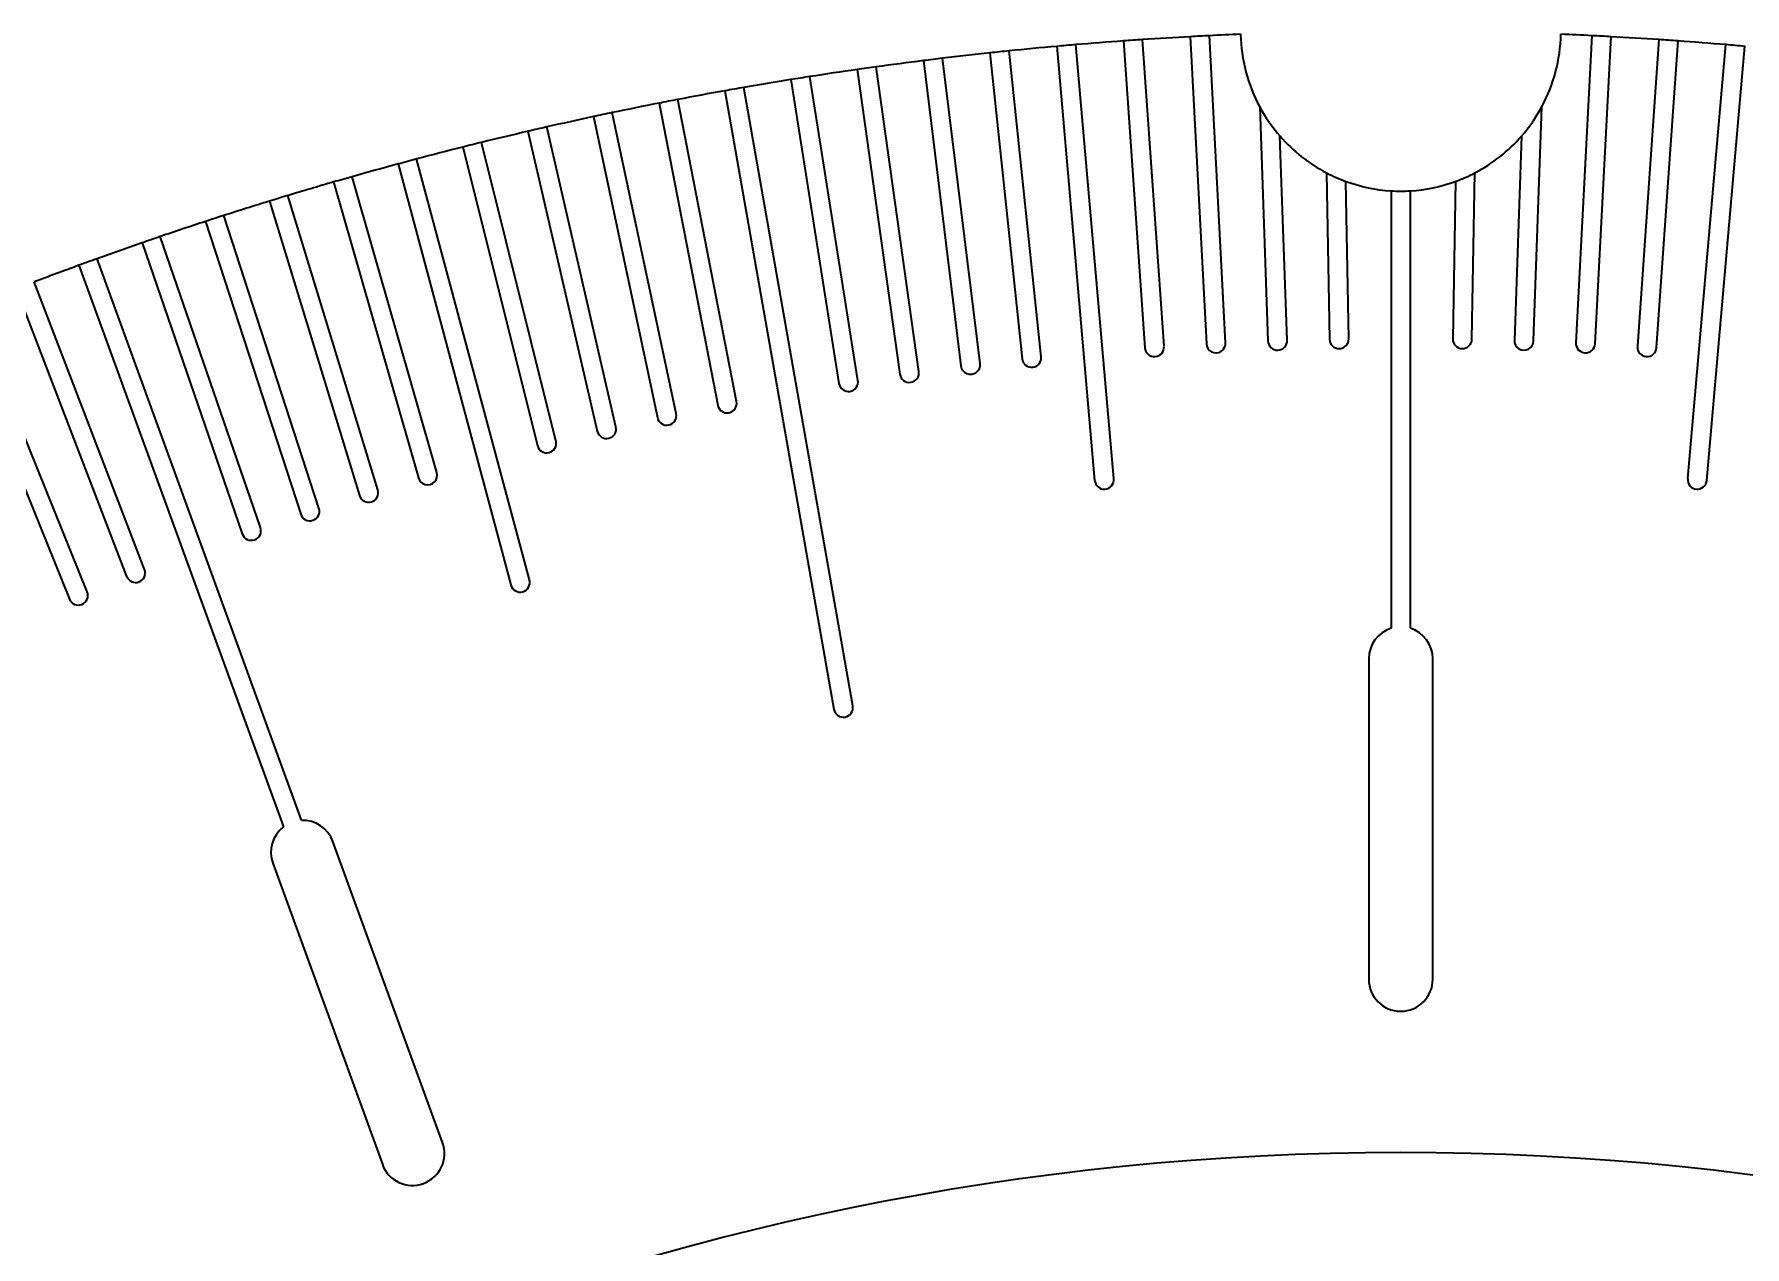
# Model space of a CAD drawing. Extents: x 0 to 297, y 0 to 210.
# Drawn here: x 201.57 to 228.27, y 139.52 to 158.45 of the extents above; entities that cross this region are included whole.
import ezdxf

# ---------------------------------------------------------------- set-up
doc = ezdxf.new("R2010")
doc.units = 0

msp = doc.modelspace()

# ---------------------------------------------------------------- linework, layer by layer
at = {"color": 7, "lineweight": 35, "ltscale": 0.120002}
for p, q in [((218.573, 158.344), (218.907, 153.556)), ((226.894, 153.556), (227.229, 158.344))]:
    msp.add_line(p, q, dxfattribs=at)
at = {"color": 7, "lineweight": 35, "ltscale": 0.120001}
for p, q in [((219.207, 153.577), (218.872, 158.365)), ((226.929, 158.365), (226.595, 153.577))]:
    msp.add_line(p, q, dxfattribs=at)
at = {"color": 7, "lineweight": 35, "ltscale": 0.119999}
for p, q in [((219.616, 158.411), (219.867, 153.617)), ((225.934, 153.617), (226.185, 158.411))]:
    msp.add_line(p, q, dxfattribs=at)
at = {"color": 7, "lineweight": 35, "ltscale": 0.119998}
for p, q in [((220.167, 153.633), (219.916, 158.426)), ((225.886, 158.426), (225.635, 153.633))]:
    msp.add_line(p, q, dxfattribs=at)
at = {"color": 7, "lineweight": 35, "ltscale": 0.120013}
msp.add_line((216.335, 153.308), (215.75, 158.073), dxfattribs=at)
at = {"color": 7, "lineweight": 35, "ltscale": 0.12001}
msp.add_line((216.49, 158.157), (216.992, 153.383), dxfattribs=at)
at = {"color": 7, "lineweight": 35, "ltscale": 0.120008}
msp.add_line((217.29, 153.414), (216.789, 158.188), dxfattribs=at)
at = {"color": 7, "lineweight": 35, "ltscale": 0.170005}
for p, q in [((217.531, 158.26), (218.123, 151.485)), ((227.678, 151.485), (228.271, 158.26))]:
    msp.add_line(p, q, dxfattribs=at)
at = {"color": 7, "lineweight": 35, "ltscale": 0.170004}
for p, q in [((218.422, 151.512), (217.829, 158.286)), ((227.972, 158.286), (227.379, 151.512))]:
    msp.add_line(p, q, dxfattribs=at)
at = {"color": 7, "lineweight": 35, "ltscale": 0.12002}
msp.add_line((214.416, 157.897), (215.084, 153.143), dxfattribs=at)
at = {"color": 7, "lineweight": 35, "ltscale": 0.120019}
msp.add_line((215.381, 153.185), (214.713, 157.939), dxfattribs=at)
at = {"color": 7, "lineweight": 35, "ltscale": 0.120015}
msp.add_line((215.452, 158.036), (216.037, 153.271), dxfattribs=at)
at = {"color": 7, "lineweight": 35, "ltscale": 0.245034}
msp.add_line((212.351, 157.566), (214.053, 147.913), dxfattribs=at)
at = {"color": 7, "lineweight": 35, "ltscale": 0.245032}
msp.add_line((214.349, 147.965), (212.647, 157.618), dxfattribs=at)
at = {"color": 7, "lineweight": 35, "ltscale": 0.120027}
msp.add_line((213.382, 157.741), (214.133, 152.999), dxfattribs=at)
at = {"color": 7, "lineweight": 35, "ltscale": 0.120025}
msp.add_line((214.429, 153.046), (213.678, 157.787), dxfattribs=at)
at = {"color": 7, "lineweight": 35, "ltscale": 0.120043}
msp.add_line((211.324, 157.373), (212.24, 152.66), dxfattribs=at)
at = {"color": 7, "lineweight": 35, "ltscale": 0.12004}
msp.add_line((212.534, 152.717), (211.618, 157.43), dxfattribs=at)
at = {"color": 7, "lineweight": 35, "ltscale": 0.091359}
for p, q in [((220.7, 157.314), (220.828, 153.662)), ((224.974, 153.662), (225.101, 157.314))]:
    msp.add_line(p, q, dxfattribs=at)
at = {"color": 7, "lineweight": 35, "ltscale": 0.120058}
msp.add_line((210.652, 152.322), (209.572, 157.001), dxfattribs=at)
at = {"color": 7, "lineweight": 35, "ltscale": 0.120051}
msp.add_line((210.3, 157.162), (211.298, 152.465), dxfattribs=at)
at = {"color": 7, "lineweight": 35, "ltscale": 0.120049}
msp.add_line((211.591, 152.528), (210.593, 157.225), dxfattribs=at)
at = {"color": 7, "lineweight": 35, "ltscale": 0.120068}
msp.add_line((209.716, 152.1), (208.554, 156.76), dxfattribs=at)
at = {"color": 7, "lineweight": 35, "ltscale": 0.120061}
msp.add_line((209.279, 156.934), (210.36, 152.255), dxfattribs=at)
at = {"color": 7, "lineweight": 35, "ltscale": 0.079682}
for p, q in [((221.128, 153.672), (221.016, 156.857)), ((224.785, 156.857), (224.674, 153.672))]:
    msp.add_line(p, q, dxfattribs=at)
at = {"color": 7, "lineweight": 35, "ltscale": 0.170079}
msp.add_line((209.302, 149.93), (207.541, 156.501), dxfattribs=at)
at = {"color": 7, "lineweight": 35, "ltscale": 0.120071}
msp.add_line((208.263, 156.688), (209.425, 152.027), dxfattribs=at)
at = {"color": 7, "lineweight": 35, "ltscale": 0.12009}
msp.add_line((207.857, 151.607), (206.533, 156.225), dxfattribs=at)
at = {"color": 7, "lineweight": 35, "ltscale": 0.170082}
msp.add_line((207.252, 156.424), (209.012, 149.852), dxfattribs=at)
at = {"color": 7, "lineweight": 35, "ltscale": 0.06488}
for p, q in [((221.744, 156.284), (221.789, 153.689)), ((224.012, 153.689), (224.058, 156.284))]:
    msp.add_line(p, q, dxfattribs=at)
at = {"color": 7, "lineweight": 35, "ltscale": 0.120103}
msp.add_line((206.934, 151.337), (205.53, 155.931), dxfattribs=at)
at = {"color": 7, "lineweight": 35, "ltscale": 0.120094}
msp.add_line((206.245, 156.142), (207.569, 151.525), dxfattribs=at)
at = {"color": 7, "lineweight": 35, "ltscale": 0.061418}
for p, q in [((222.089, 153.695), (222.046, 156.151)), ((223.755, 156.151), (223.712, 153.695))]:
    msp.add_line(p, q, dxfattribs=at)
at = {"color": 7, "lineweight": 35, "ltscale": 0.170688}
for p, q in [((222.751, 156.005), (222.751, 149.177)), ((223.051, 149.177), (223.051, 156.005))]:
    msp.add_line(p, q, dxfattribs=at)
at = {"color": 7, "lineweight": 35, "ltscale": 0.120106}
msp.add_line((205.243, 155.843), (206.648, 151.249), dxfattribs=at)
at = {"color": 7, "lineweight": 35, "ltscale": 0.120119}
msp.add_line((204.246, 155.527), (205.731, 150.957), dxfattribs=at)
at = {"color": 7, "lineweight": 35, "ltscale": 0.120116}
msp.add_line((206.016, 151.05), (204.532, 155.62), dxfattribs=at)
at = {"color": 7, "lineweight": 35, "ltscale": 0.120134}
msp.add_line((203.256, 155.193), (204.82, 150.65), dxfattribs=at)
at = {"color": 7, "lineweight": 35, "ltscale": 0.120129}
msp.add_line((205.104, 150.747), (203.539, 155.291), dxfattribs=at)
at = {"color": 7, "lineweight": 35, "ltscale": 0.23322}
msp.add_line((205.743, 146.179), (202.553, 154.945), dxfattribs=at)
at = {"color": 7, "lineweight": 35, "ltscale": 0.233224}
msp.add_line((202.271, 154.842), (205.461, 146.076), dxfattribs=at)
at = {"color": 7, "lineweight": 35, "ltscale": 0.120163}
msp.add_line((201.292, 154.474), (203.015, 149.987), dxfattribs=at)
at = {"color": 7, "lineweight": 35, "ltscale": 0.120159}
msp.add_line((203.295, 150.095), (201.572, 154.582), dxfattribs=at)
at = {"color": 7, "lineweight": 35, "ltscale": 0.120179}
msp.add_line((200.32, 154.089), (202.121, 149.632), dxfattribs=at)
at = {"color": 7, "lineweight": 35, "ltscale": 0.120175}
msp.add_line((202.399, 149.745), (200.598, 154.201), dxfattribs=at)
at = {"color": 7, "lineweight": 35, "ltscale": 0.125}
for p, q in [((222.401, 148.7), (222.401, 143.7)), ((223.401, 143.7), (223.401, 148.7)), ((207.945, 141.152), (206.235, 145.85)), ((205.296, 145.508), (207.006, 140.81))]:
    msp.add_line(p, q, dxfattribs=at)
at = {"color": 7, "lineweight": 35}
msp.add_circle((222.901, 98.5), 42.5, dxfattribs=at)
for centre, radius, start, end in [((222.901, 98.5), 60, 94.13658, 94.84844), ((222.901, 98.5), 60, 93.8501, 94.13658), ((222.901, 98.5), 60, 93.13824, 93.8501), ((222.901, 98.5), 60, 92.85176, 93.13824), ((222.901, 98.5), 60, 92.3875, 92.85176), ((222.901, 158.5), 2.5, 181.1937, 208.3381), ((222.901, 158.5), 2.5, 331.6619, 358.8063), ((222.901, 98.5), 60, 87.14823, 87.6125), ((222.901, 98.5), 60, 86.86176, 87.14823), ((222.901, 98.5), 60, 86.1499, 86.86176), ((222.901, 98.5), 60, 85.86342, 86.1499), ((222.901, 98.5), 60, 85.15157, 85.86342), ((222.901, 98.5), 60, 96.84512, 97.1316), ((222.901, 98.5), 60, 96.13326, 96.84512), ((222.901, 98.5), 60, 95.84678, 96.13326), ((222.901, 98.5), 60, 95.13492, 95.84678), ((222.901, 98.5), 60, 94.84844, 95.13492), ((222.901, 98.5), 60, 84.86508, 85.15157), ((222.901, 98.5), 60, 98.12995, 98.84182), ((222.901, 98.5), 60, 97.84347, 98.12995), ((222.901, 98.5), 60, 97.1316, 97.84347), ((222.901, 98.5), 60, 100.12666, 100.83854), ((222.901, 98.5), 60, 99.84018, 100.12666), ((222.901, 98.5), 60, 99.1283, 99.84018), ((222.901, 98.5), 60, 98.84182, 99.1283), ((222.901, 98.5), 60, 101.12502, 101.8369), ((222.901, 98.5), 60, 100.83854, 101.12502), ((222.901, 158.5), 2.5, 208.3381, 221.0868), ((222.901, 158.5), 2.5, 318.9132, 331.6619), ((222.901, 98.5), 60, 102.83528, 103.12176), ((222.901, 98.5), 60, 102.12338, 102.83528), ((222.901, 98.5), 60, 101.8369, 102.12338), ((222.901, 98.5), 60, 103.83366, 104.12013), ((222.901, 98.5), 60, 103.12176, 103.83366), ((222.901, 158.5), 2.5, 221.0868, 242.4347), ((222.901, 158.5), 2.5, 297.5653, 318.9132), ((222.901, 98.5), 60, 104.83205, 105.11852), ((222.901, 98.5), 60, 104.12013, 104.83205), ((222.901, 98.5), 60, 105.83044, 106.11692), ((222.901, 98.5), 60, 105.11852, 105.83044), ((222.901, 158.5), 2.5, 242.4347, 250.0128), ((222.901, 158.5), 2.5, 289.9872, 297.5653), ((222.901, 98.5), 60, 106.82884, 107.11532), ((222.901, 98.5), 60, 106.11692, 106.82884), ((222.901, 158.5), 2.5, 250.0128, 266.5602), ((222.901, 158.5), 2.5, 266.5602, 273.4398), ((222.901, 158.5), 2.5, 273.4398, 289.9872), ((222.901, 98.5), 60, 107.11532, 107.82725), ((222.901, 98.5), 60, 108.11373, 108.82567), ((222.901, 98.5), 60, 107.82725, 108.11373), ((222.901, 98.5), 60, 109.11215, 109.8241), ((222.901, 98.5), 60, 108.82567, 109.11215), ((222.901, 98.5), 60, 109.8241, 110.11058), ((222.901, 98.5), 60, 110.11058, 110.82254), ((219.057, 153.566), 0.15, 184, 4), ((220.017, 153.625), 0.15, 183, 3), ((220.978, 153.667), 0.15, 182, 2), ((221.939, 153.692), 0.15, 181, 1), ((223.862, 153.692), 0.15, 179, 359), ((224.824, 153.667), 0.15, 178, 358), ((225.784, 153.625), 0.15, 177, 357), ((226.744, 153.566), 0.15, 176, 356), ((216.186, 153.29), 0.15, 187, 7), ((217.141, 153.399), 0.15, 186, 6), ((214.281, 153.022), 0.15, 189, 9), ((215.232, 153.164), 0.15, 188, 8), ((212.387, 152.688), 0.15, 191, 11), ((211.445, 152.496), 0.15, 192, 12), ((210.506, 152.288), 0.15, 193, 13), ((209.571, 152.064), 0.15, 194, 14), ((207.713, 151.566), 0.15, 196, 16), ((218.273, 151.498), 0.15, 185, 5), ((227.529, 151.498), 0.15, 175, 355), ((206.791, 151.293), 0.15, 197, 17), ((205.874, 151.004), 0.15, 198, 18), ((204.962, 150.699), 0.15, 199, 19), ((203.155, 150.041), 0.15, 201, 21), ((209.157, 149.891), 0.15, 195, 15), ((202.26, 149.688), 0.15, 202, 22), ((222.901, 148.7), 0.5, 107.4576, 180), ((222.901, 148.7), 0.5, 0, 72.5424), ((214.201, 147.939), 0.15, 190, 10), ((205.765, 145.679), 0.5, 127.4576, 200), ((205.765, 145.679), 0.5, 20, 92.5424), ((222.901, 143.7), 0.5, 180, 360), ((207.476, 140.981), 0.5, 200, 20)]:
    msp.add_arc(centre, radius, start, end, dxfattribs=at)

doc.saveas('drawing.dxf')
